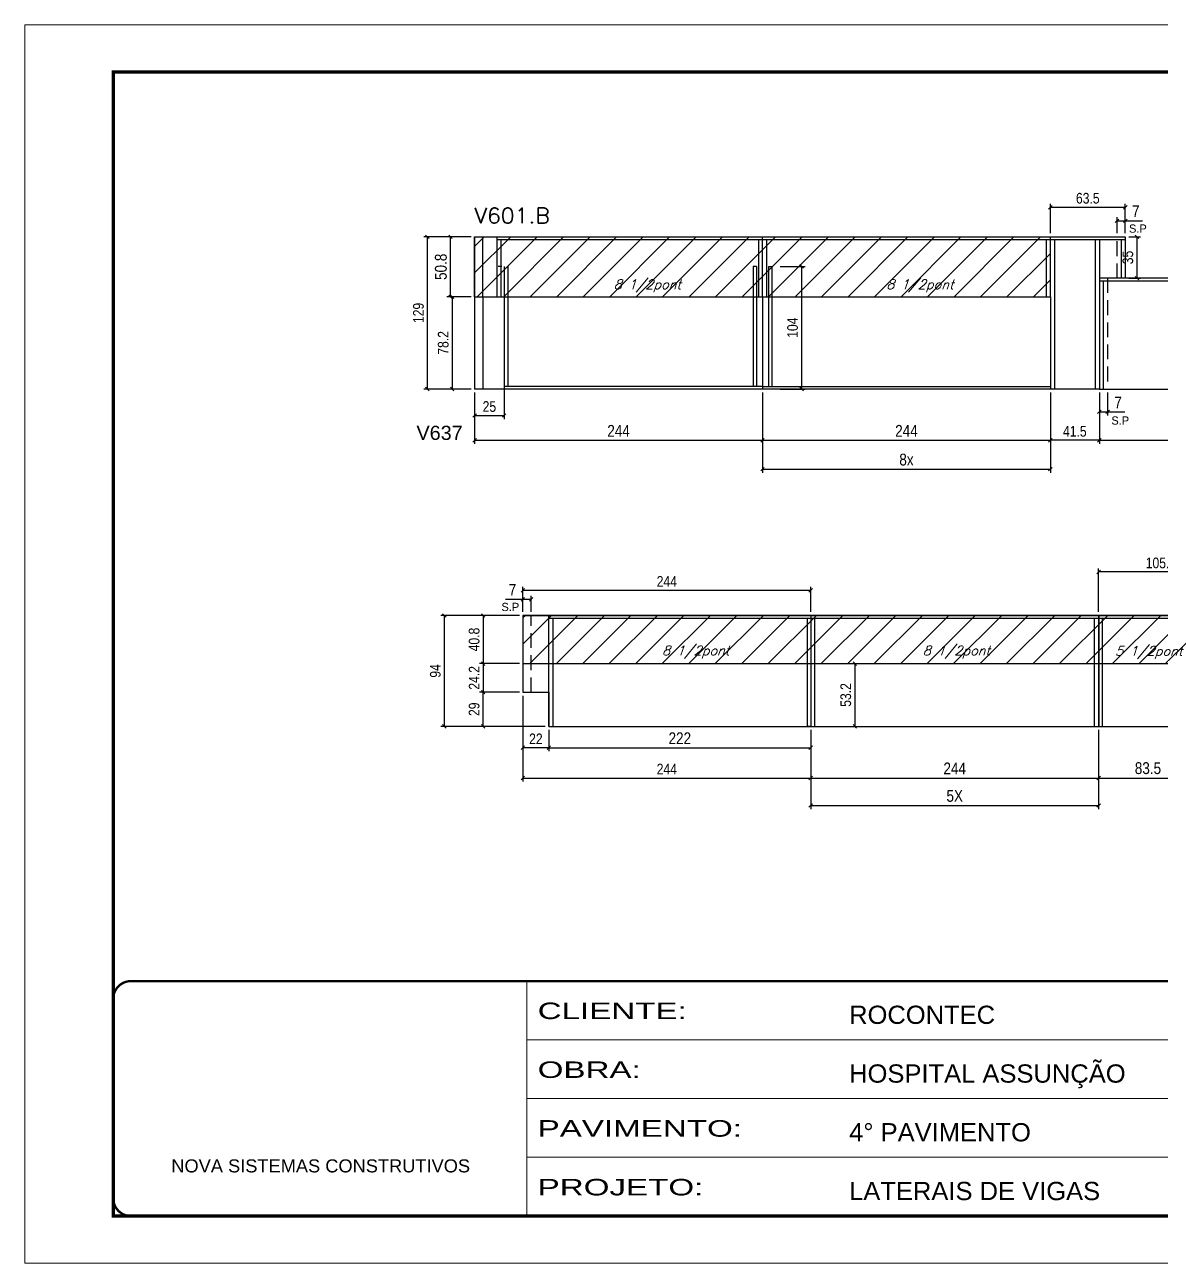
# Model space of a CAD drawing. Extents: x -20960 to -5926, y -2106 to 21915.
# Drawn here: x -7438 to -6475, y 19717 to 20767 of the extents above; entities that cross this region are included whole.
import ezdxf

# ---------------------------------------------------------------- set-up
doc = ezdxf.new("R2010")
doc.units = 0
for name, pattern in [('CONTINUO', [0]), ('DASHED', [0.75, 0.5, -0.25]), ('HIDDEN', [0.375, 0.25, -0.125])]:
    doc.linetypes.add(name, pattern=pattern)
for name, color, linetype in [('5', 5, 'Continuous'), ('COTA', 241, 'Continuous'), ('Painéis', 200, 'Continuous'), ('Reaproveitamento', 251, 'Continuous'), ('SARR_2.2x7', 40, 'Continuous'), ('SARR_3.5x7', 81, 'Continuous'), ('texto', 7, 'Continuous')]:
    doc.layers.add(name, color=color, linetype=linetype)
for name, color, linetype, lineweight in [('Folhas', 255, 'Continuous', 9), ('SARRAFO DE PRESSAO', 251, 'DASHED', 9), ('Texto Seção', 7, 'Continuous', 15)]:
    doc.layers.add(name, color=color, linetype=linetype, lineweight=lineweight)
doc.styles.add('ARIAL', font='arial.ttf')
doc.styles.add('COTA TECNICA', font='techl___.ttf', dxfattribs={"height": 10})
doc.styles.add('COTA TECNICA-50', font='techl___.ttf', dxfattribs={"height": 9})
doc.styles.add('REGUA-120', font='ROMANS.shx', dxfattribs={"height": 15})
doc.styles.add('Romans', font='romans.shx')
doc.styles.add('ROMAS860', font='ROMAS860.SHX')
doc.styles.get("Standard").update_dxf_attribs({"font": 'arial.ttf'})
doc.styles.add('Tecnologia', font='')
doc.styles.get('Tecnologia').set_extended_font_data('Forgotten Futurist')
doc.dimstyles.new('COTA PAINEL-50', dxfattribs={"dimtxt": 9, "dimasz": 3, "dimexe": 3, "dimexo": 3, "dimgap": 3, "dimtad": 1, "dimdec": 1, "dimzin": 12, "dimdsep": 46, "dimtxsty": 'COTA TECNICA-50', "dimblk1": 'OBLIQUE', "dimblk2": 'OBLIQUE', "dimsah": 1, "dimcen": 0.9, "dimclrd": 4, "dimclre": 4, "dimclrt": 240, "dimadec": 1, "dimazin": 3, "dimtfac": 1, "dimtdec": 1, "dimtmove": 0, "dimatfit": 3, "dimfxl": 1, "dimtolj": 1, "dimtzin": 12, "dimarcsym": 0})
doc.dimstyles.new('PAINEL', dxfattribs={"dimtxt": 10, "dimasz": 3, "dimexe": 3, "dimexo": 3, "dimgap": 3, "dimtad": 1, "dimdec": 1, "dimzin": 12, "dimdsep": 46, "dimtxsty": 'COTA TECNICA', "dimblk1": 'OBLIQUE', "dimblk2": 'OBLIQUE', "dimsah": 1, "dimcen": 0.9, "dimclrd": 4, "dimclre": 4, "dimclrt": 240, "dimadec": 1, "dimazin": 3, "dimtfac": 1, "dimtdec": 1, "dimtmove": 0, "dimatfit": 3, "dimfxl": 1, "dimtolj": 1, "dimtzin": 12, "dimarcsym": 0})

# ---------------------------------------------------------------- blocks, each defined once
blk = doc.blocks.new('_Oblique')
at = {"color": 0, "linetype": 'ByBlock', "lineweight": -2}
blk.add_line((-0.5, -0.5), (0.5, 0.5), dxfattribs=at)
blk = doc.blocks.new('*D36')
at = {"layer": 'COTA', "color": 4, "lineweight": -2, "ltscale": 25, "transparency": 16777216}
for p, q in [((-7057.2, 20455), (-7057.2, 20411.5)), ((-6813.2, 20455), (-6813.2, 20411.5)), ((-7057.2, 20414.5), (-6813.2, 20414.5))]:
    blk.add_line(p, q, dxfattribs=at)
at = {"layer": 'Defpoints', "color": 0, "ltscale": 25, "transparency": 16777216}
for p in [(-7057.2, 20458), (-6813.2, 20458), (-6813.2, 20414.5)]:
    blk.add_point(p, dxfattribs=at)
at = {"layer": 'COTA', "color": 4, "lineweight": -2, "ltscale": 25, "transparency": 16777216, "xscale": 3, "yscale": 3, "zscale": 3, "rotation": 180}
blk.add_blockref('_Oblique', (-7057.2, 20414.5), dxfattribs=at)
at = {"layer": 'COTA', "color": 4, "lineweight": -2, "ltscale": 25, "transparency": 16777216, "xscale": 3, "yscale": 3, "zscale": 3}
blk.add_blockref('_Oblique', (-6813.2, 20414.5), dxfattribs=at)
at = {"layer": 'COTA', "color": 240, "ltscale": 25, "transparency": 16777216, "insert": (-6935.2, 20422.5), "char_height": 10, "attachment_point": 5, "style": 'COTA TECNICA'}
blk.add_mtext('\\A1;244', dxfattribs=at)
blk = doc.blocks.new('*D37')
at = {"layer": 'COTA', "color": 4, "lineweight": -2, "ltscale": 25, "transparency": 16777216}
for p, q in [((-6813.2, 20455), (-6813.2, 20411.5)), ((-6569.2, 20455), (-6569.2, 20411.5)), ((-6813.2, 20414.5), (-6569.2, 20414.5))]:
    blk.add_line(p, q, dxfattribs=at)
at = {"layer": 'Defpoints', "color": 0, "ltscale": 25, "transparency": 16777216}
for p in [(-6813.2, 20458), (-6569.2, 20458), (-6569.2, 20414.5)]:
    blk.add_point(p, dxfattribs=at)
at = {"layer": 'COTA', "color": 4, "lineweight": -2, "ltscale": 25, "transparency": 16777216, "xscale": 3, "yscale": 3, "zscale": 3, "rotation": 180}
blk.add_blockref('_Oblique', (-6813.2, 20414.5), dxfattribs=at)
at = {"layer": 'COTA', "color": 4, "lineweight": -2, "ltscale": 25, "transparency": 16777216, "xscale": 3, "yscale": 3, "zscale": 3}
blk.add_blockref('_Oblique', (-6569.2, 20414.5), dxfattribs=at)
at = {"layer": 'COTA', "color": 240, "ltscale": 25, "transparency": 16777216, "insert": (-6691.2, 20422.5), "char_height": 10, "attachment_point": 5, "style": 'COTA TECNICA'}
blk.add_mtext('\\A1;244', dxfattribs=at)
blk = doc.blocks.new('*D38')
at = {"layer": 'COTA', "color": 4, "lineweight": -2, "ltscale": 25, "transparency": 16777216}
for p, q in [((-6813.2, 20455), (-6813.2, 20387)), ((-6569.2, 20455), (-6569.2, 20387)), ((-6813.2, 20390), (-6569.2, 20390))]:
    blk.add_line(p, q, dxfattribs=at)
at = {"layer": 'Defpoints', "color": 0, "ltscale": 25, "transparency": 16777216}
for p in [(-6813.2, 20458), (-6569.2, 20458), (-6569.2, 20390)]:
    blk.add_point(p, dxfattribs=at)
at = {"layer": 'COTA', "color": 4, "lineweight": -2, "ltscale": 25, "transparency": 16777216, "xscale": 3, "yscale": 3, "zscale": 3, "rotation": 180}
blk.add_blockref('_Oblique', (-6813.2, 20390), dxfattribs=at)
at = {"layer": 'COTA', "color": 4, "lineweight": -2, "ltscale": 25, "transparency": 16777216, "xscale": 3, "yscale": 3, "zscale": 3}
blk.add_blockref('_Oblique', (-6569.2, 20390), dxfattribs=at)
at = {"layer": 'COTA', "color": 240, "ltscale": 25, "transparency": 16777216, "insert": (-6691.2, 20398.1), "char_height": 10, "attachment_point": 5, "style": 'COTA TECNICA'}
blk.add_mtext('\\A1;8x', dxfattribs=at)
blk = doc.blocks.new('*D25')
at = {"layer": 'COTA', "color": 4, "lineweight": -2, "ltscale": 25, "transparency": 16777216}
for p, q in [((-7060.2, 20587), (-7080.7, 20587)), ((-7077.7, 20536.2), (-7077.7, 20587)), ((-7060.2, 20536.2), (-7080.7, 20536.2))]:
    blk.add_line(p, q, dxfattribs=at)
at = {"layer": 'Defpoints', "color": 0, "ltscale": 25, "transparency": 16777216}
for p in [(-7077.7, 20587), (-7057.2, 20587), (-7057.2, 20536.2)]:
    blk.add_point(p, dxfattribs=at)
at = {"layer": 'COTA', "color": 4, "lineweight": -2, "ltscale": 25, "transparency": 16777216, "xscale": 3, "yscale": 3, "zscale": 3}
for p, rotation in [((-7077.7, 20587), 90), ((-7077.7, 20536.2), 270)]:
    blk.add_blockref('_Oblique', p, dxfattribs=dict(at, rotation=rotation))
at = {"layer": 'COTA', "color": 240, "ltscale": 25, "transparency": 16777216, "insert": (-7085.8, 20561.6), "char_height": 10, "attachment_point": 5, "rotation": 90, "style": 'COTA TECNICA'}
blk.add_mtext('\\A1;50.8', dxfattribs=at)
blk = doc.blocks.new('*D26')
at = {"layer": 'COTA', "color": 4, "lineweight": -2, "ltscale": 25, "transparency": 16777216}
for p, q in [((-6772.3, 20169), (-6772.3, 20125.2)), ((-6528.3, 20169), (-6528.3, 20125.2)), ((-6772.3, 20128.2), (-6528.3, 20128.2))]:
    blk.add_line(p, q, dxfattribs=at)
at = {"layer": 'Defpoints', "color": 0, "ltscale": 25, "transparency": 16777216}
for p in [(-6772.3, 20172), (-6528.3, 20172), (-6528.3, 20128.2)]:
    blk.add_point(p, dxfattribs=at)
at = {"layer": 'COTA', "color": 4, "lineweight": -2, "ltscale": 25, "transparency": 16777216, "xscale": 3, "yscale": 3, "zscale": 3, "rotation": 180}
blk.add_blockref('_Oblique', (-6772.3, 20128.2), dxfattribs=at)
at = {"layer": 'COTA', "color": 4, "lineweight": -2, "ltscale": 25, "transparency": 16777216, "xscale": 3, "yscale": 3, "zscale": 3}
blk.add_blockref('_Oblique', (-6528.3, 20128.2), dxfattribs=at)
at = {"layer": 'COTA', "color": 240, "ltscale": 25, "transparency": 16777216, "insert": (-6650.3, 20136.3), "char_height": 10, "attachment_point": 5, "style": 'COTA TECNICA'}
blk.add_mtext('\\A1;244', dxfattribs=at)
blk = doc.blocks.new('*D24')
at = {"layer": 'COTA', "color": 4, "lineweight": -2, "ltscale": 25, "transparency": 16777216}
for p, q in [((-6772.3, 20169), (-6772.3, 20101.9)), ((-6528.3, 20169), (-6528.3, 20101.9)), ((-6772.3, 20104.9), (-6528.3, 20104.9))]:
    blk.add_line(p, q, dxfattribs=at)
at = {"layer": 'Defpoints', "color": 0, "ltscale": 25, "transparency": 16777216}
for p in [(-6772.3, 20172), (-6528.3, 20172), (-6528.3, 20104.9)]:
    blk.add_point(p, dxfattribs=at)
at = {"layer": 'COTA', "color": 4, "lineweight": -2, "ltscale": 25, "transparency": 16777216, "xscale": 3, "yscale": 3, "zscale": 3, "rotation": 180}
blk.add_blockref('_Oblique', (-6772.3, 20104.9), dxfattribs=at)
at = {"layer": 'COTA', "color": 4, "lineweight": -2, "ltscale": 25, "transparency": 16777216, "xscale": 3, "yscale": 3, "zscale": 3}
blk.add_blockref('_Oblique', (-6528.3, 20104.9), dxfattribs=at)
at = {"layer": 'COTA', "color": 240, "ltscale": 25, "transparency": 16777216, "insert": (-6650.3, 20113), "char_height": 10, "attachment_point": 5, "style": 'COTA TECNICA'}
blk.add_mtext('\\A1;5X', dxfattribs=at)
blk = doc.blocks.new('*D27')
at = {"layer": 'COTA', "color": 4, "lineweight": -2, "ltscale": 25, "transparency": 16777216}
for p, q in [((-6994.3, 20169), (-6994.3, 20150.9)), ((-6772.3, 20169), (-6772.3, 20150.9)), ((-6994.3, 20153.9), (-6772.3, 20153.9))]:
    blk.add_line(p, q, dxfattribs=at)
at = {"layer": 'Defpoints', "color": 0, "ltscale": 25, "transparency": 16777216}
for p in [(-6994.3, 20172), (-6772.3, 20172), (-6772.3, 20153.9)]:
    blk.add_point(p, dxfattribs=at)
at = {"layer": 'COTA', "color": 4, "lineweight": -2, "ltscale": 25, "transparency": 16777216, "xscale": 3, "yscale": 3, "zscale": 3, "rotation": 180}
blk.add_blockref('_Oblique', (-6994.3, 20153.9), dxfattribs=at)
at = {"layer": 'COTA', "color": 4, "lineweight": -2, "ltscale": 25, "transparency": 16777216, "xscale": 3, "yscale": 3, "zscale": 3}
blk.add_blockref('_Oblique', (-6772.3, 20153.9), dxfattribs=at)
at = {"layer": 'COTA', "color": 240, "ltscale": 25, "transparency": 16777216, "insert": (-6883.3, 20161.9), "char_height": 10, "attachment_point": 5, "style": 'COTA TECNICA'}
blk.add_mtext('\\A1;222', dxfattribs=at)
blk = doc.blocks.new('*D28')
at = {"layer": 'COTA', "color": 4, "lineweight": -2, "ltscale": 25, "transparency": 16777216}
for p, q in [((-6528.3, 20169), (-6528.3, 20125.2)), ((-6444.7, 20169), (-6444.7, 20125.2)), ((-6528.3, 20128.2), (-6444.7, 20128.2))]:
    blk.add_line(p, q, dxfattribs=at)
at = {"layer": 'Defpoints', "color": 0, "ltscale": 25, "transparency": 16777216}
for p in [(-6528.3, 20172), (-6444.7, 20172), (-6444.7, 20128.2)]:
    blk.add_point(p, dxfattribs=at)
at = {"layer": 'COTA', "color": 4, "lineweight": -2, "ltscale": 25, "transparency": 16777216, "xscale": 3, "yscale": 3, "zscale": 3, "rotation": 180}
blk.add_blockref('_Oblique', (-6528.3, 20128.2), dxfattribs=at)
at = {"layer": 'COTA', "color": 4, "lineweight": -2, "ltscale": 25, "transparency": 16777216, "xscale": 3, "yscale": 3, "zscale": 3}
blk.add_blockref('_Oblique', (-6444.7, 20128.2), dxfattribs=at)
at = {"layer": 'COTA', "color": 240, "ltscale": 25, "transparency": 16777216, "insert": (-6486.5, 20136.5), "char_height": 10, "attachment_point": 5, "style": 'COTA TECNICA'}
blk.add_mtext('\\A1;83.5', dxfattribs=at)
blk = doc.blocks.new('9999999999')
at = {"color": 30, "linetype": 'CONTINUO'}
for p, q in [((98564.6, 34230.2), (98564.6, 34429.4)), ((98564.6, 34379.6), (99584, 34379.6)), ((98564.6, 34329.8), (99488, 34329.8)), ((98564.6, 34280), (99488, 34280))]:
    blk.add_line(p, q, dxfattribs=at)
at = {"color": 30, "linetype": 'CONTINUO', "const_width": 2}
blk.add_lwpolyline([(99584, 34230.2), (99584, 34414.4, 0.414214), (99569, 34429.4), (98229, 34429.4, 0.414214), (98214, 34414.4), (98214, 34245.2, 0.414214), (98229, 34230.2), (99584, 34230.2)], format="xyb", dxfattribs=at)
at = {"layer": 'Folhas'}
blk.add_lwpolyline([(98139, 34190.2), (99624, 34190.2), (99624, 35240.2), (98139, 35240.2)], close=True, dxfattribs=at)
at = {"layer": 'Folhas', "color": 30, "const_width": 3}
blk.add_lwpolyline([(98214, 34230.2), (99584, 34230.2), (99584, 35200.2), (98214, 35200.2)], close=True, dxfattribs=at)
at = {"color": 7, "linetype": 'Continuous', "ltscale": 5, "style": 'ARIAL'}
for s, height, p in [('ROCONTEC', 15.48, (98837.7, 34393.1)), ('HOSPITAL ASSUNÇÃO', 15.483, (98837.7, 34343.3)), ('4° PAVIMENTO', 15.483, (98837.7, 34293.5)), ('NOVA SISTEMAS CONSTRUTIVOS', 11.059, (98263.2, 34267.2)), ('LATERAIS DE VIGAS', 15.483, (98837.7, 34243.7))]:
    blk.add_text(s, height=height, dxfattribs=at).set_placement(p)
at = {"layer": 'Folhas', "color": 7, "style": 'Tecnologia', "width": 1.5}
for s, p in [('CLIENTE:', (98573.7, 34397.2)), ('OBRA:', (98573.7, 34347.3)), ('PAVIMENTO:', (98573.7, 34297.5)), ('PROJETO:', (98573.7, 34247.7))]:
    blk.add_text(s, height=14, dxfattribs=at).set_placement(p)
blk = doc.blocks.new('*D124')
at = {"layer": 'COTA', "color": 4, "linetype": 'ByBlock', "lineweight": -2, "transparency": 16777216}
for p, q in [((-7016.3, 20279.6), (-7031, 20279.6)), ((-7016.3, 20269), (-7016.3, 20282.6)), ((-7009.3, 20279.6), (-7016.3, 20279.6)), ((-7009.3, 20269), (-7009.3, 20282.6))]:
    blk.add_line(p, q, dxfattribs=at)
at = {"layer": 'Defpoints', "color": 0, "linetype": 'ByBlock', "transparency": 16777216}
for p in [(-7016.3, 20279.6), (-7016.3, 20266), (-7009.3, 20266)]:
    blk.add_point(p, dxfattribs=at)
at = {"layer": 'COTA', "color": 4, "linetype": 'ByBlock', "lineweight": -2, "transparency": 16777216, "xscale": 3, "yscale": 3, "zscale": 3, "rotation": 180}
blk.add_blockref('_Oblique', (-7016.3, 20279.6), dxfattribs=at)
at = {"layer": 'COTA', "color": 4, "linetype": 'ByBlock', "lineweight": -2, "transparency": 16777216, "xscale": 3, "yscale": 3, "zscale": 3}
blk.add_blockref('_Oblique', (-7009.3, 20279.6), dxfattribs=at)
at = {"layer": 'COTA', "color": 240, "linetype": 'ByBlock', "transparency": 16777216, "insert": (-7025.1, 20287.7), "char_height": 10, "attachment_point": 5, "style": 'COTA TECNICA'}
blk.add_mtext('\\A1;7', dxfattribs=at)
blk = doc.blocks.new('*D126')
at = {"layer": 'COTA', "color": 4, "linetype": 'ByBlock', "lineweight": -2, "transparency": 16777216}
for p, q in [((-6527.7, 20455), (-6527.7, 20435.6)), ((-6520.7, 20455), (-6520.7, 20435.6)), ((-6527.7, 20438.6), (-6520.7, 20438.6)), ((-6520.7, 20438.6), (-6506, 20438.6))]:
    blk.add_line(p, q, dxfattribs=at)
at = {"layer": 'Defpoints', "color": 0, "linetype": 'ByBlock', "transparency": 16777216}
for p in [(-6527.7, 20458), (-6520.7, 20458), (-6520.7, 20438.6)]:
    blk.add_point(p, dxfattribs=at)
at = {"layer": 'COTA', "color": 4, "linetype": 'ByBlock', "lineweight": -2, "transparency": 16777216, "xscale": 3, "yscale": 3, "zscale": 3, "rotation": 180}
blk.add_blockref('_Oblique', (-6527.7, 20438.6), dxfattribs=at)
at = {"layer": 'COTA', "color": 4, "linetype": 'ByBlock', "lineweight": -2, "transparency": 16777216, "xscale": 3, "yscale": 3, "zscale": 3}
blk.add_blockref('_Oblique', (-6520.7, 20438.6), dxfattribs=at)
at = {"layer": 'COTA', "color": 240, "linetype": 'ByBlock', "transparency": 16777216, "insert": (-6511.8, 20446.6), "char_height": 10, "attachment_point": 5, "style": 'COTA TECNICA'}
blk.add_mtext('\\A1;7', dxfattribs=at)
blk = doc.blocks.new('*D128')
at = {"layer": 'COTA', "color": 4, "linetype": 'ByBlock', "lineweight": -2, "transparency": 16777216}
for p, q in [((-6512.7, 20590), (-6512.7, 20603.6)), ((-6505.7, 20590), (-6505.7, 20603.6)), ((-6512.7, 20600.6), (-6505.7, 20600.6)), ((-6505.7, 20600.6), (-6491, 20600.6))]:
    blk.add_line(p, q, dxfattribs=at)
at = {"layer": 'Defpoints', "color": 0, "linetype": 'ByBlock', "transparency": 16777216}
for p in [(-6505.7, 20600.6), (-6512.7, 20587), (-6505.7, 20587)]:
    blk.add_point(p, dxfattribs=at)
at = {"layer": 'COTA', "color": 4, "linetype": 'ByBlock', "lineweight": -2, "transparency": 16777216, "xscale": 3, "yscale": 3, "zscale": 3, "rotation": 180}
blk.add_blockref('_Oblique', (-6512.7, 20600.6), dxfattribs=at)
at = {"layer": 'COTA', "color": 4, "linetype": 'ByBlock', "lineweight": -2, "transparency": 16777216, "xscale": 3, "yscale": 3, "zscale": 3}
blk.add_blockref('_Oblique', (-6505.7, 20600.6), dxfattribs=at)
at = {"layer": 'COTA', "color": 240, "linetype": 'ByBlock', "transparency": 16777216, "insert": (-6496.8, 20608.7), "char_height": 10, "attachment_point": 5, "style": 'COTA TECNICA'}
blk.add_mtext('\\A1;7', dxfattribs=at)
blk = doc.blocks.new('*D131')
at = {"layer": 'COTA', "color": 4, "lineweight": -2, "transparency": 16777216}
for p, q in [((-6528.3, 20269), (-6528.3, 20305.9)), ((-6422.8, 20302.9), (-6528.3, 20302.9)), ((-6422.8, 20269), (-6422.8, 20305.9))]:
    blk.add_line(p, q, dxfattribs=at)
at = {"layer": 'Defpoints', "color": 0, "transparency": 16777216}
for p in [(-6528.3, 20302.9), (-6528.3, 20266), (-6422.8, 20266)]:
    blk.add_point(p, dxfattribs=at)
at = {"layer": 'COTA', "color": 4, "lineweight": -2, "transparency": 16777216, "xscale": 3, "yscale": 3, "zscale": 3, "rotation": 180}
blk.add_blockref('_Oblique', (-6528.3, 20302.9), dxfattribs=at)
at = {"layer": 'COTA', "color": 4, "lineweight": -2, "transparency": 16777216, "xscale": 3, "yscale": 3, "zscale": 3}
blk.add_blockref('_Oblique', (-6422.8, 20302.9), dxfattribs=at)
at = {"layer": 'COTA', "color": 240, "transparency": 16777216, "insert": (-6475.5, 20310.5), "char_height": 9, "attachment_point": 5, "style": 'COTA TECNICA-50'}
blk.add_mtext('\\A1;105.5', dxfattribs=at)
blk = doc.blocks.new('*D132')
at = {"layer": 'COTA', "color": 4, "lineweight": -2, "transparency": 16777216}
for p, q in [((-7016.3, 20269), (-7016.3, 20290.3)), ((-6772.3, 20287.3), (-7016.3, 20287.3)), ((-6772.3, 20269), (-6772.3, 20290.3))]:
    blk.add_line(p, q, dxfattribs=at)
at = {"layer": 'Defpoints', "color": 0, "transparency": 16777216}
for p in [(-7016.3, 20287.3), (-7016.3, 20266), (-6772.3, 20266)]:
    blk.add_point(p, dxfattribs=at)
at = {"layer": 'COTA', "color": 4, "lineweight": -2, "transparency": 16777216, "xscale": 3, "yscale": 3, "zscale": 3, "rotation": 180}
blk.add_blockref('_Oblique', (-7016.3, 20287.3), dxfattribs=at)
at = {"layer": 'COTA', "color": 4, "lineweight": -2, "transparency": 16777216, "xscale": 3, "yscale": 3, "zscale": 3}
blk.add_blockref('_Oblique', (-6772.3, 20287.3), dxfattribs=at)
at = {"layer": 'COTA', "color": 240, "transparency": 16777216, "insert": (-6894.3, 20294.9), "char_height": 9, "attachment_point": 5, "style": 'COTA TECNICA-50'}
blk.add_mtext('\\A1;244', dxfattribs=at)
blk = doc.blocks.new('*D133')
at = {"layer": 'COTA', "color": 4, "lineweight": -2, "transparency": 16777216}
for p, q in [((-7060.2, 20536.2), (-7079.2, 20536.2)), ((-7076.2, 20536.2), (-7076.2, 20458)), ((-7060.2, 20458), (-7079.2, 20458))]:
    blk.add_line(p, q, dxfattribs=at)
at = {"layer": 'Defpoints', "color": 0, "transparency": 16777216}
for p in [(-7057.2, 20536.2), (-7076.2, 20458), (-7057.2, 20458)]:
    blk.add_point(p, dxfattribs=at)
at = {"layer": 'COTA', "color": 4, "lineweight": -2, "transparency": 16777216, "xscale": 3, "yscale": 3, "zscale": 3}
for p, rotation in [((-7076.2, 20536.2), 90), ((-7076.2, 20458), 270)]:
    blk.add_blockref('_Oblique', p, dxfattribs=dict(at, rotation=rotation))
at = {"layer": 'COTA', "color": 240, "transparency": 16777216, "insert": (-7083.8, 20497.1), "char_height": 9, "attachment_point": 5, "rotation": 90, "style": 'COTA TECNICA-50'}
blk.add_mtext('\\A1;78.2', dxfattribs=at)
blk = doc.blocks.new('*D134')
at = {"layer": 'COTA', "color": 4, "lineweight": -2, "transparency": 16777216}
for p, q in [((-7060.2, 20587), (-7100.3, 20587)), ((-7097.3, 20587), (-7097.3, 20458)), ((-7060.2, 20458), (-7100.3, 20458))]:
    blk.add_line(p, q, dxfattribs=at)
at = {"layer": 'Defpoints', "color": 0, "transparency": 16777216}
for p in [(-7057.2, 20587), (-7097.3, 20458), (-7057.2, 20458)]:
    blk.add_point(p, dxfattribs=at)
at = {"layer": 'COTA', "color": 4, "lineweight": -2, "transparency": 16777216, "xscale": 3, "yscale": 3, "zscale": 3}
for p, rotation in [((-7097.3, 20587), 90), ((-7097.3, 20458), 270)]:
    blk.add_blockref('_Oblique', p, dxfattribs=dict(at, rotation=rotation))
at = {"layer": 'COTA', "color": 240, "transparency": 16777216, "insert": (-7104.8, 20522.5), "char_height": 9, "attachment_point": 5, "rotation": 90, "style": 'COTA TECNICA-50'}
blk.add_mtext('\\A1;129', dxfattribs=at)
blk = doc.blocks.new('*D135')
at = {"layer": 'COTA', "color": 4, "lineweight": -2, "transparency": 16777216}
for p, q in [((-6569.2, 20590), (-6569.2, 20615)), ((-6505.7, 20612), (-6569.2, 20612)), ((-6505.7, 20590), (-6505.7, 20615))]:
    blk.add_line(p, q, dxfattribs=at)
at = {"layer": 'Defpoints', "color": 0, "transparency": 16777216}
for p in [(-6569.2, 20612), (-6569.2, 20587), (-6505.7, 20587)]:
    blk.add_point(p, dxfattribs=at)
at = {"layer": 'COTA', "color": 4, "lineweight": -2, "transparency": 16777216, "xscale": 3, "yscale": 3, "zscale": 3, "rotation": 180}
blk.add_blockref('_Oblique', (-6569.2, 20612), dxfattribs=at)
at = {"layer": 'COTA', "color": 4, "lineweight": -2, "transparency": 16777216, "xscale": 3, "yscale": 3, "zscale": 3}
blk.add_blockref('_Oblique', (-6505.7, 20612), dxfattribs=at)
at = {"layer": 'COTA', "color": 240, "transparency": 16777216, "insert": (-6537.5, 20619.7), "char_height": 9, "attachment_point": 5, "style": 'COTA TECNICA-50'}
blk.add_mtext('\\A1;63.5', dxfattribs=at)
blk = doc.blocks.new('*D136')
at = {"layer": 'COTA', "color": 4, "lineweight": -2, "transparency": 16777216}
for p, q in [((-6569.2, 20455), (-6569.2, 20411.5)), ((-6527.7, 20455), (-6527.7, 20411.5)), ((-6527.7, 20414.5), (-6569.2, 20414.5))]:
    blk.add_line(p, q, dxfattribs=at)
at = {"layer": 'Defpoints', "color": 0, "transparency": 16777216}
for p in [(-6569.2, 20458), (-6527.7, 20458), (-6569.2, 20414.5)]:
    blk.add_point(p, dxfattribs=at)
at = {"layer": 'COTA', "color": 4, "lineweight": -2, "transparency": 16777216, "xscale": 3, "yscale": 3, "zscale": 3, "rotation": 180}
blk.add_blockref('_Oblique', (-6569.2, 20414.5), dxfattribs=at)
at = {"layer": 'COTA', "color": 4, "lineweight": -2, "transparency": 16777216, "xscale": 3, "yscale": 3, "zscale": 3}
blk.add_blockref('_Oblique', (-6527.7, 20414.5), dxfattribs=at)
at = {"layer": 'COTA', "color": 240, "transparency": 16777216, "insert": (-6548.5, 20422.1), "char_height": 9, "attachment_point": 5, "style": 'COTA TECNICA-50'}
blk.add_mtext('\\A1;41.5', dxfattribs=at)
blk = doc.blocks.new('*D137')
at = {"layer": 'COTA', "color": 4, "lineweight": -2, "transparency": 16777216}
for p, q in [((-6502.7, 20587), (-6492.8, 20587)), ((-6495.8, 20587), (-6495.8, 20552)), ((-6502.7, 20552), (-6492.8, 20552))]:
    blk.add_line(p, q, dxfattribs=at)
at = {"layer": 'Defpoints', "color": 0, "transparency": 16777216}
for p in [(-6505.7, 20587), (-6505.7, 20552), (-6495.8, 20552)]:
    blk.add_point(p, dxfattribs=at)
at = {"layer": 'COTA', "color": 4, "lineweight": -2, "transparency": 16777216, "xscale": 3, "yscale": 3, "zscale": 3}
for p, rotation in [((-6495.8, 20587), 90), ((-6495.8, 20552), 270)]:
    blk.add_blockref('_Oblique', p, dxfattribs=dict(at, rotation=rotation))
at = {"layer": 'COTA', "color": 240, "transparency": 16777216, "insert": (-6503.5, 20569.5), "char_height": 9, "attachment_point": 5, "rotation": 90, "style": 'COTA TECNICA-50'}
blk.add_mtext('\\A1;35', dxfattribs=at)
blk = doc.blocks.new('*D139')
at = {"layer": 'COTA', "color": 4, "lineweight": -2, "transparency": 16777216}
for p, q in [((-6527.7, 20455), (-6527.7, 20411.5)), ((-6342.7, 20455), (-6342.7, 20411.5)), ((-6527.7, 20414.5), (-6342.7, 20414.5))]:
    blk.add_line(p, q, dxfattribs=at)
at = {"layer": 'Defpoints', "color": 0, "transparency": 16777216}
for p in [(-6527.7, 20458), (-6342.7, 20458), (-6342.7, 20414.5)]:
    blk.add_point(p, dxfattribs=at)
at = {"layer": 'COTA', "color": 4, "lineweight": -2, "transparency": 16777216, "xscale": 3, "yscale": 3, "zscale": 3, "rotation": 180}
blk.add_blockref('_Oblique', (-6527.7, 20414.5), dxfattribs=at)
at = {"layer": 'COTA', "color": 4, "lineweight": -2, "transparency": 16777216, "xscale": 3, "yscale": 3, "zscale": 3}
blk.add_blockref('_Oblique', (-6342.7, 20414.5), dxfattribs=at)
at = {"layer": 'COTA', "color": 240, "transparency": 16777216, "insert": (-6435.2, 20422.1), "char_height": 9, "attachment_point": 5, "style": 'COTA TECNICA-50'}
blk.add_mtext('\\A1;185', dxfattribs=at)
blk = doc.blocks.new('*D141')
at = {"layer": 'COTA', "color": 4, "lineweight": -2, "transparency": 16777216}
blk.add_line((-6734.9, 20225.2), (-6734.9, 20172), dxfattribs=at)
at = {"layer": 'Defpoints', "color": 0, "transparency": 16777216}
for p in [(-6734.9, 20225.2), (-6734.9, 20172), (-6734.9, 20172)]:
    blk.add_point(p, dxfattribs=at)
at = {"layer": 'COTA', "color": 4, "lineweight": -2, "transparency": 16777216, "xscale": 3, "yscale": 3, "zscale": 3}
for p, rotation in [((-6734.9, 20225.2), 90), ((-6734.9, 20172), 270)]:
    blk.add_blockref('_Oblique', p, dxfattribs=dict(at, rotation=rotation))
at = {"layer": 'COTA', "color": 240, "transparency": 16777216, "insert": (-6742.6, 20198.6), "char_height": 9, "attachment_point": 5, "rotation": 90, "style": 'COTA TECNICA-50'}
blk.add_mtext('\\A1;53.2', dxfattribs=at)
blk = doc.blocks.new('*D145')
at = {"layer": 'COTA', "color": 4, "lineweight": -2, "transparency": 16777216}
for p, q in [((-6798.1, 20562), (-6777.1, 20562)), ((-6780.1, 20562), (-6780.1, 20458)), ((-6798.1, 20458), (-6777.1, 20458))]:
    blk.add_line(p, q, dxfattribs=at)
at = {"layer": 'Defpoints', "color": 0, "transparency": 16777216}
for p in [(-6801.1, 20562), (-6801.1, 20458), (-6780.1, 20458)]:
    blk.add_point(p, dxfattribs=at)
at = {"layer": 'COTA', "color": 4, "lineweight": -2, "transparency": 16777216, "xscale": 3, "yscale": 3, "zscale": 3}
for p, rotation in [((-6780.1, 20562), 90), ((-6780.1, 20458), 270)]:
    blk.add_blockref('_Oblique', p, dxfattribs=dict(at, rotation=rotation))
at = {"layer": 'COTA', "color": 240, "transparency": 16777216, "insert": (-6787.7, 20510), "char_height": 9, "attachment_point": 5, "rotation": 90, "style": 'COTA TECNICA-50'}
blk.add_mtext('\\A1;104', dxfattribs=at)
blk = doc.blocks.new('*D146')
at = {"layer": 'COTA', "color": 4, "lineweight": -2, "transparency": 16777216}
for p, q in [((-7057.2, 20455), (-7057.2, 20432.5)), ((-7032.2, 20457.2), (-7032.2, 20432.5)), ((-7057.2, 20435.5), (-7032.2, 20435.5))]:
    blk.add_line(p, q, dxfattribs=at)
at = {"layer": 'Defpoints', "color": 0, "transparency": 16777216}
for p in [(-7057.2, 20458), (-7032.2, 20460.2), (-7032.2, 20435.5)]:
    blk.add_point(p, dxfattribs=at)
at = {"layer": 'COTA', "color": 4, "lineweight": -2, "transparency": 16777216, "xscale": 3, "yscale": 3, "zscale": 3, "rotation": 180}
blk.add_blockref('_Oblique', (-7057.2, 20435.5), dxfattribs=at)
at = {"layer": 'COTA', "color": 4, "lineweight": -2, "transparency": 16777216, "xscale": 3, "yscale": 3, "zscale": 3}
blk.add_blockref('_Oblique', (-7032.2, 20435.5), dxfattribs=at)
at = {"layer": 'COTA', "color": 240, "transparency": 16777216, "insert": (-7044.7, 20443.1), "char_height": 9, "attachment_point": 5, "style": 'COTA TECNICA-50'}
blk.add_mtext('\\A1;25', dxfattribs=at)
blk = doc.blocks.new('*D147')
at = {"layer": 'COTA', "color": 4, "lineweight": -2, "transparency": 16777216}
for p, q in [((-7019.3, 20266), (-7085.9, 20266)), ((-7082.9, 20266), (-7082.9, 20172)), ((-6997.3, 20172), (-7085.9, 20172))]:
    blk.add_line(p, q, dxfattribs=at)
at = {"layer": 'Defpoints', "color": 0, "transparency": 16777216}
for p in [(-7016.3, 20266), (-7082.9, 20172), (-6994.3, 20172)]:
    blk.add_point(p, dxfattribs=at)
at = {"layer": 'COTA', "color": 4, "lineweight": -2, "transparency": 16777216, "xscale": 3, "yscale": 3, "zscale": 3}
for p, rotation in [((-7082.9, 20266), 90), ((-7082.9, 20172), 270)]:
    blk.add_blockref('_Oblique', p, dxfattribs=dict(at, rotation=rotation))
at = {"layer": 'COTA', "color": 240, "transparency": 16777216, "insert": (-7090.5, 20219), "char_height": 9, "attachment_point": 5, "rotation": 90, "style": 'COTA TECNICA-50'}
blk.add_mtext('\\A1;94', dxfattribs=at)
blk = doc.blocks.new('*D148')
at = {"layer": 'COTA', "color": 4, "lineweight": -2, "transparency": 16777216}
for p, q in [((-7019.3, 20266), (-7053, 20266)), ((-7050, 20266), (-7050, 20225.2)), ((-7019.3, 20225.2), (-7053, 20225.2))]:
    blk.add_line(p, q, dxfattribs=at)
at = {"layer": 'Defpoints', "color": 0, "transparency": 16777216}
for p in [(-7016.3, 20266), (-7050, 20225.2), (-7016.3, 20225.2)]:
    blk.add_point(p, dxfattribs=at)
at = {"layer": 'COTA', "color": 4, "lineweight": -2, "transparency": 16777216, "xscale": 3, "yscale": 3, "zscale": 3}
for p, rotation in [((-7050, 20266), 90), ((-7050, 20225.2), 270)]:
    blk.add_blockref('_Oblique', p, dxfattribs=dict(at, rotation=rotation))
at = {"layer": 'COTA', "color": 240, "transparency": 16777216, "insert": (-7057.6, 20245.6), "char_height": 9, "attachment_point": 5, "rotation": 90, "style": 'COTA TECNICA-50'}
blk.add_mtext('\\A1;40.8', dxfattribs=at)
blk = doc.blocks.new('*D149')
at = {"layer": 'COTA', "color": 4, "lineweight": -2, "transparency": 16777216}
for p, q in [((-7019.3, 20225.2), (-7053, 20225.2)), ((-7050, 20225.2), (-7050, 20201)), ((-7019.3, 20201), (-7053, 20201))]:
    blk.add_line(p, q, dxfattribs=at)
at = {"layer": 'Defpoints', "color": 0, "transparency": 16777216}
for p in [(-7016.3, 20225.2), (-7050, 20201), (-7016.3, 20201)]:
    blk.add_point(p, dxfattribs=at)
at = {"layer": 'COTA', "color": 4, "lineweight": -2, "transparency": 16777216, "xscale": 3, "yscale": 3, "zscale": 3}
for p, rotation in [((-7050, 20225.2), 90), ((-7050, 20201), 270)]:
    blk.add_blockref('_Oblique', p, dxfattribs=dict(at, rotation=rotation))
at = {"layer": 'COTA', "color": 240, "transparency": 16777216, "insert": (-7057.6, 20213.1), "char_height": 9, "attachment_point": 5, "rotation": 90, "style": 'COTA TECNICA-50'}
blk.add_mtext('\\A1;24.2', dxfattribs=at)
blk = doc.blocks.new('*D150')
at = {"layer": 'COTA', "color": 4, "lineweight": -2, "transparency": 16777216}
for p, q in [((-7016.3, 20198), (-7016.3, 20150.9)), ((-6994.3, 20169), (-6994.3, 20150.9)), ((-6994.3, 20153.9), (-7016.3, 20153.9))]:
    blk.add_line(p, q, dxfattribs=at)
at = {"layer": 'Defpoints', "color": 0, "transparency": 16777216}
for p in [(-7016.3, 20201), (-6994.3, 20172), (-7016.3, 20153.9)]:
    blk.add_point(p, dxfattribs=at)
at = {"layer": 'COTA', "color": 4, "lineweight": -2, "transparency": 16777216, "xscale": 3, "yscale": 3, "zscale": 3, "rotation": 180}
blk.add_blockref('_Oblique', (-7016.3, 20153.9), dxfattribs=at)
at = {"layer": 'COTA', "color": 4, "lineweight": -2, "transparency": 16777216, "xscale": 3, "yscale": 3, "zscale": 3}
blk.add_blockref('_Oblique', (-6994.3, 20153.9), dxfattribs=at)
at = {"layer": 'COTA', "color": 240, "transparency": 16777216, "insert": (-7005.3, 20161.4), "char_height": 9, "attachment_point": 5, "style": 'COTA TECNICA-50'}
blk.add_mtext('\\A1;22', dxfattribs=at)
blk = doc.blocks.new('*D151')
at = {"layer": 'COTA', "color": 4, "lineweight": -2, "transparency": 16777216}
for p, q in [((-7016.3, 20198), (-7016.3, 20125.2)), ((-6772.3, 20169), (-6772.3, 20125.2)), ((-7016.3, 20128.2), (-6772.3, 20128.2))]:
    blk.add_line(p, q, dxfattribs=at)
at = {"layer": 'Defpoints', "color": 0, "transparency": 16777216}
for p in [(-7016.3, 20201), (-6772.3, 20172), (-6772.3, 20128.2)]:
    blk.add_point(p, dxfattribs=at)
at = {"layer": 'COTA', "color": 4, "lineweight": -2, "transparency": 16777216, "xscale": 3, "yscale": 3, "zscale": 3, "rotation": 180}
blk.add_blockref('_Oblique', (-7016.3, 20128.2), dxfattribs=at)
at = {"layer": 'COTA', "color": 4, "lineweight": -2, "transparency": 16777216, "xscale": 3, "yscale": 3, "zscale": 3}
blk.add_blockref('_Oblique', (-6772.3, 20128.2), dxfattribs=at)
at = {"layer": 'COTA', "color": 240, "transparency": 16777216, "insert": (-6894.3, 20135.8), "char_height": 9, "attachment_point": 5, "style": 'COTA TECNICA-50'}
blk.add_mtext('\\A1;244', dxfattribs=at)
blk = doc.blocks.new('*D152')
at = {"layer": 'COTA', "color": 4, "lineweight": -2, "transparency": 16777216}
for p, q in [((-7019.3, 20201), (-7053, 20201)), ((-7050, 20172), (-7050, 20201)), ((-6997.3, 20172), (-7053, 20172))]:
    blk.add_line(p, q, dxfattribs=at)
at = {"layer": 'Defpoints', "color": 0, "transparency": 16777216}
for p in [(-7050, 20201), (-7016.3, 20201), (-6994.3, 20172)]:
    blk.add_point(p, dxfattribs=at)
at = {"layer": 'COTA', "color": 4, "lineweight": -2, "transparency": 16777216, "xscale": 3, "yscale": 3, "zscale": 3}
for p, rotation in [((-7050, 20201), 90), ((-7050, 20172), 270)]:
    blk.add_blockref('_Oblique', p, dxfattribs=dict(at, rotation=rotation))
at = {"layer": 'COTA', "color": 240, "transparency": 16777216, "insert": (-7057.6, 20186.5), "char_height": 9, "attachment_point": 5, "rotation": 90, "style": 'COTA TECNICA-50'}
blk.add_mtext('\\A1;29', dxfattribs=at)

msp = doc.modelspace()

# ---------------------------------------------------------------- hatches: boundary and pattern name
at = {"layer": 'Reaproveitamento', "ltscale": 25}
h = msp.add_hatch(dxfattribs=at)
h.set_pattern_fill('ANSI31', color=256, scale=5)
h.set_pattern_definition([(45, (-147204.53, -5766.145), (-11.2253202, 11.2253202), [])])
h.paths.add_polyline_path([(-7057.22, 20586.99), (-6569.21, 20586.99), (-6569.21, 20536.19), (-7057.22, 20536.19)])
h = msp.add_hatch(dxfattribs=at)
h.set_pattern_fill('ANSI31', color=256, scale=5)
h.set_pattern_definition([(45, (-149302.733, -6087.133), (-11.2253202, 11.2253202), [])])
h.paths.add_polyline_path([(-7016.25, 20266), (-6422.75, 20266), (-6422.75, 20225.2), (-7016.25, 20225.2)])

# ---------------------------------------------------------------- linework, layer by layer
at = {"layer": 'Painéis'}
for p, q in [((-7057.21, 20586.99), (-6569.21, 20586.99)), ((-7038.21, 20536.19), (-6569.21, 20536.19)), ((-7016.25, 20266), (-6993.25, 20266)), ((-7016.25, 20266), (-7016.25, 20225.2)), ((-6993.25, 20266), (-6422.75, 20266)), ((-6772.25, 20266), (-6772.25, 20225.2)), ((-6528.25, 20266), (-6528.25, 20225.2)), ((-6528.25, 20266), (-6528.25, 20225.2)), ((-7016.25, 20225.2), (-6422.75, 20225.2))]:
    msp.add_line(p, q, dxfattribs=at)
at = {"layer": 'Painéis', "ltscale": 25}
for p, q in [((-7057.21, 20536.19), (-7057.21, 20586.99)), ((-6813.21, 20536.19), (-6813.21, 20586.99)), ((-6569.21, 20536.19), (-6569.21, 20586.99)), ((-7057.21, 20536.19), (-7038.21, 20536.19)), ((-6813.21, 20536.19), (-6813.21, 20457.99)), ((-6569.21, 20536.19), (-6569.21, 20457.99)), ((-7016.25, 20201), (-6994.25, 20201)), ((-6994.25, 20201), (-6994.25, 20172))]:
    msp.add_line(p, q, dxfattribs=at)
for points in [[(-7057.21, 20586.99), (-7057.24, 20457.99)], [(-7057.21, 20586.99), (-6505.71, 20586.99), (-6505.71, 20551.99), (-6527.69, 20551.99), (-6527.69, 20457.99), (-7057.24, 20457.99)], [(-6220.71, 20457.99), (-6220.71, 20551.99), (-6516.71, 20551.99), (-6527.69, 20551.99), (-6527.69, 20457.99), (-6220.71, 20457.99)], [(-6422.75, 20266), (-7016.25, 20266), (-7016.25, 20201), (-7016.25, 20201)], [(-6994.25, 20172), (-6444.73, 20172)]]:
    msp.add_lwpolyline(points, dxfattribs=at)
at = {"layer": 'SARR_2.2x7', "linetype": 'Continuous'}
for p, q in [((-7050.21, 20536.19), (-7050.21, 20586.99)), ((-7038.21, 20584.79), (-6813.21, 20584.79)), ((-6813.21, 20584.79), (-6569.21, 20584.79)), ((-6569.21, 20584.79), (-6505.71, 20584.79)), ((-6527.69, 20549.79), (-6220.71, 20549.79)), ((-7050.21, 20536.19), (-7050.21, 20457.99)), ((-6813.21, 20460.19), (-7032.21, 20460.19)), ((-6813.21, 20460.19), (-6569.21, 20460.19)), ((-6994.25, 20263.8), (-6772.25, 20263.8)), ((-6772.25, 20263.8), (-6528.25, 20263.8)), ((-6528.25, 20263.8), (-6444.73, 20263.8))]:
    msp.add_line(p, q, dxfattribs=at)
at = {"layer": 'SARR_2.2x7', "linetype": 'HIDDEN', "ltscale": 50}
for p, q in [((-6512.71, 20551.99), (-6512.71, 20586.99)), ((-6520.69, 20551.99), (-6520.69, 20457.99)), ((-7009.25, 20201), (-7009.25, 20266))]:
    msp.add_line(p, q, dxfattribs=at)
at = {"layer": 'SARR_3.5x7'}
for p, q in [((-7038.21, 20536.19), (-7038.21, 20586.99)), ((-7034.71, 20536.19), (-7034.71, 20584.79)), ((-6816.71, 20584.79), (-6816.71, 20536.19)), ((-6809.69, 20584.79), (-6809.69, 20536.19)), ((-6572.71, 20584.79), (-6572.71, 20536.19)), ((-6565.69, 20584.79), (-6565.69, 20457.99)), ((-6531.22, 20584.79), (-6531.22, 20457.99)), ((-6527.69, 20584.79), (-6527.69, 20551.99)), ((-6509.21, 20584.79), (-6509.21, 20551.99)), ((-7034.17, 20561.99), (-7037.21, 20561.99)), ((-7032.21, 20561.99), (-7032.21, 20457.99)), ((-7029.17, 20561.99), (-7029.17, 20460.19)), ((-6821.25, 20561.99), (-6821.25, 20460.19)), ((-6818.21, 20561.99), (-6821.25, 20561.99)), ((-6818.21, 20561.99), (-6818.21, 20460.19)), ((-6808.21, 20561.99), (-6808.21, 20460.19)), ((-6808.21, 20561.99), (-6805.17, 20561.99)), ((-6805.17, 20561.99), (-6805.17, 20460.19)), ((-6524.19, 20457.99), (-6524.19, 20549.79)), ((-6994.25, 20172), (-6994.25, 20266)), ((-6772.25, 20266), (-6772.25, 20172)), ((-6772.25, 20266), (-6772.25, 20172)), ((-6528.25, 20266), (-6528.25, 20172)), ((-6528.25, 20172), (-6528.25, 20266)), ((-6990.75, 20172), (-6990.75, 20263.8)), ((-6775.29, 20263.8), (-6775.29, 20172)), ((-6769.21, 20263.8), (-6769.21, 20172)), ((-6531.75, 20172), (-6531.75, 20263.8)), ((-6525.21, 20263.8), (-6525.21, 20172)), ((-6772.25, 20172), (-6775.29, 20172)), ((-6772.25, 20172), (-6769.21, 20172)), ((-6531.75, 20172), (-6528.25, 20172)), ((-6528.25, 20172), (-6525.21, 20172))]:
    msp.add_line(p, q, dxfattribs=at)

# ---------------------------------------------------------------- block references
at = {"layer": 'SARRAFO DE PRESSAO', "color": 6, "linetype": 'ByBlock'}
msp.add_blockref('9999999999', (-105577.48, -14473.39), dxfattribs=at)

# ---------------------------------------------------------------- texts
at = {"layer": '5', "linetype": 'Continuous'}
msp.add_text('V637', height=12, rotation=0.00004, dxfattribs=at).set_placement((-7106.49, 20414.83))
at = {"layer": 'texto', "color": 4, "char_height": 7, "attachment_point": 5, "style": 'ROMAS860'}
for insert in [(-6495.01, 20593.97), (-6509.99, 20431.24), (-7026.95, 20273.18)]:
    msp.add_mtext('S.P', dxfattribs=dict(at, insert=insert))
at = {"layer": 'texto', "color": 2, "char_height": 8, "attachment_point": 5, "style": 'Romans'}
for s, insert in [('{\\Q19;\\C256;8 1/2pont}', (-6910.74, 20545.46)), ('{\\Q19;\\C256;8 1/2pont}', (-6679.73, 20545.46)), ('{\\Q19;\\C256;8 1/2pont}', (-6869.78, 20234.96)), ('{\\Q19;\\C256;8 1/2pont}', (-6648.85, 20234.96)), ('{\\Q19;\\C256;5 1/2pont}', (-6485.79, 20234.61))]:
    msp.add_mtext(s, dxfattribs=dict(at, insert=insert))
at = {"layer": 'Texto Seção', "style": 'REGUA-120', "width": 1.05}
msp.add_text('V601.B', height=13, dxfattribs=at).set_placement((-7057.23, 20598.51))

# ---------------------------------------------------------------- dimensions: what is measured, and where the dimension line sits
at = {"layer": 'COTA'}
for base, p1, p2, angle, picture, middle in [((-6569.21, 20612.02), (-6505.71, 20586.99), (-6569.21, 20586.99), 180, '*D135', (-6537.46, 20619.72)), ((-7097.27, 20457.99), (-7057.21, 20586.99), (-7057.23, 20457.99), 90, '*D134', (-7104.85, 20522.49)), ((-6495.83, 20551.99), (-6505.71, 20586.99), (-6505.71, 20551.99), 90, '*D137', (-6503.53, 20569.49)), ((-6780.06, 20457.99), (-6801.12, 20561.99), (-6801.12, 20457.99), 90, '*D145', (-6787.66, 20509.99)), ((-7076.22, 20457.99), (-7057.21, 20536.19), (-7057.24, 20457.99), 90, '*D133', (-7083.8, 20497.09)), ((-7032.21, 20435.55), (-7057.21, 20457.99), (-7032.21, 20460.19), 180, '*D146', (-7044.71, 20443.15)), ((-6569.21, 20414.48), (-6527.69, 20457.99), (-6569.21, 20457.99), 180, '*D136', (-6548.45, 20422.07)), ((-6342.71, 20414.48), (-6527.69, 20457.99), (-6342.71, 20457.99), 180, '*D139', (-6435.2, 20422.09)), ((-6528.25, 20302.95), (-6422.75, 20266), (-6528.25, 20266), 180, '*D131', (-6475.5, 20310.54)), ((-7016.25, 20287.29), (-6772.25, 20266), (-7016.25, 20266), 180, '*D132', (-6894.25, 20294.86)), ((-7082.86, 20172), (-7016.25, 20266), (-6994.25, 20172), 90, '*D147', (-7090.46, 20219)), ((-7049.99, 20225.2), (-7016.25, 20266), (-7016.25, 20225.2), 90, '*D148', (-7057.61, 20245.6)), ((-6734.92, 20172), (-6734.92, 20225.2), (-6734.92, 20172), 90, '*D141', (-6742.62, 20198.6)), ((-7049.99, 20201), (-6994.25, 20172), (-7016.25, 20201), 90, '*D152', (-7057.57, 20186.5)), ((-7016.25, 20153.88), (-6994.25, 20172), (-7016.25, 20201), 180, '*D150', (-7005.25, 20161.38)), ((-6772.25, 20128.23), (-7016.25, 20201), (-6772.25, 20172), 180, '*D151', (-6894.25, 20135.8))]:
    dim = msp.add_linear_dim(base=base, p1=p1, p2=p2, angle=angle, dimstyle='COTA PAINEL-50', dxfattribs=at)
    dim.commit()
    dim.dimension.update_dxf_attribs({"geometry": picture, "text_midpoint": middle})
at = {"layer": 'COTA', "linetype": 'ByBlock'}
for base, p1, p2, picture, middle in [((-6505.71, 20600.58), (-6512.71, 20586.99), (-6505.71, 20586.99), '*D128', (-6496.85, 20608.65)), ((-6520.69, 20438.56), (-6527.69, 20457.99), (-6520.69, 20457.99), '*D126', (-6511.83, 20446.63))]:
    dim = msp.add_linear_dim(base=base, p1=p1, p2=p2, angle=180, dimstyle='PAINEL', dxfattribs=at)
    dim.commit()
    dim.dimension.update_dxf_attribs({"geometry": picture, "text_midpoint": middle})
at = {"layer": 'COTA', "ltscale": 25}
dim = msp.add_linear_dim(base=(-7077.72, 20586.99), p1=(-7057.21, 20536.19), p2=(-7057.21, 20586.99), angle=90, dimstyle='PAINEL', dxfattribs=at)
dim.commit()
dim.dimension.update_dxf_attribs({"geometry": '*D25', "text_midpoint": (-7085.85, 20561.59)})
for base, p1, p2, picture, middle in [((-6813.21, 20414.48), (-7057.21, 20457.99), (-6813.21, 20457.99), '*D36', (-6935.21, 20422.55)), ((-6772.25, 20153.88), (-6994.25, 20172), (-6772.25, 20172), '*D27', (-6883.25, 20161.88)), ((-6528.25, 20128.23), (-6772.25, 20172), (-6528.25, 20172), '*D26', (-6650.25, 20136.31))]:
    dim = msp.add_linear_dim(base=base, p1=p1, p2=p2, dimstyle='PAINEL', dxfattribs=at)
    dim.commit()
    dim.dimension.update_dxf_attribs({"geometry": picture, "text_midpoint": middle})
for base, p1, p2, picture, middle in [((-6569.21, 20414.48), (-6813.21, 20457.99), (-6569.21, 20457.99), '*D37', (-6691.21, 20422.55)), ((-6444.73, 20128.23), (-6528.25, 20172), (-6444.73, 20172), '*D28', (-6486.49, 20136.47))]:
    dim = msp.add_linear_dim(base=base, p1=p1, p2=p2, dimstyle='PAINEL', override={"dimtmove": 1}, dxfattribs=at)
    dim.commit()
    dim.dimension.update_dxf_attribs({"geometry": picture, "text_midpoint": middle})
for base, p1, p2, text, picture, middle in [((-6569.21, 20390.03), (-6813.21, 20457.99), (-6569.21, 20457.99), '8x', '*D38', (-6691.21, 20398.12)), ((-6528.25, 20104.93), (-6772.25, 20172), (-6528.25, 20172), '5X', '*D24', (-6650.25, 20113.03))]:
    dim = msp.add_linear_dim(base=base, p1=p1, p2=p2, text=text, dimstyle='PAINEL', dxfattribs=at)
    dim.commit()
    dim.dimension.update_dxf_attribs({"geometry": picture, "text_midpoint": middle})
at = {"layer": 'COTA', "linetype": 'ByBlock'}
dim = msp.add_linear_dim(base=(-7016.25, 20279.59), p1=(-7009.25, 20266), p2=(-7016.25, 20266), dimstyle='PAINEL', dxfattribs=at)
dim.commit()
dim.dimension.update_dxf_attribs({"geometry": '*D124', "text_midpoint": (-7025.12, 20287.67)})
at = {"layer": 'COTA'}
dim = msp.add_linear_dim(base=(-7049.99, 20201), p1=(-7016.25, 20225.2), p2=(-7016.25, 20201), angle=90, dimstyle='COTA PAINEL-50', dxfattribs=at)
dim.commit()
dim.dimension.update_dxf_attribs({"geometry": '*D149', "text_midpoint": (-7049.99, 20213.1), "dimtype": 160})

doc.saveas('drawing.dxf')
